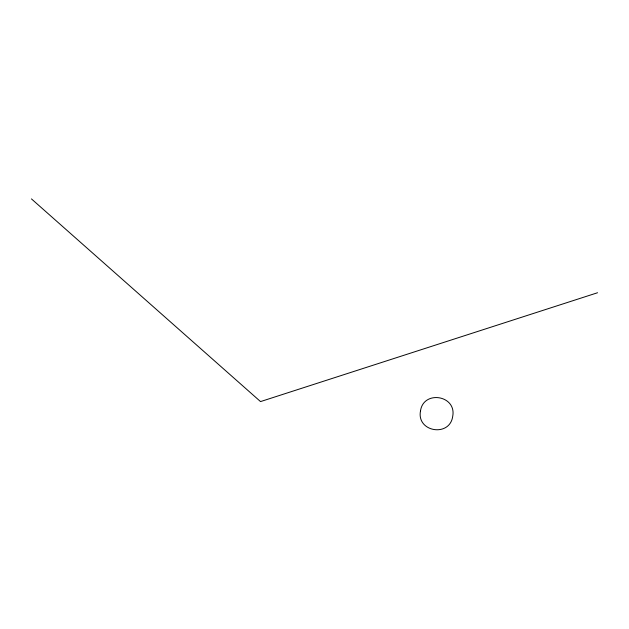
<?xml version="1.0" encoding="UTF-8"?>
<svg xmlns="http://www.w3.org/2000/svg" width="629" height="629" viewBox="0 0 629 629"><rect width="100%" height="100%" fill="white"/><g stroke="black" fill="none" stroke-linecap="round" stroke-linejoin="round"><path stroke-width="0.94" d="M597.55 292.744L260.532 401.585L31.45 198.906M420.479 411.044C416.461 432.131 449.908 437.462 452.723 416.28C456.74 395.185 423.293 389.854 420.479 411.044"/></g></svg>
